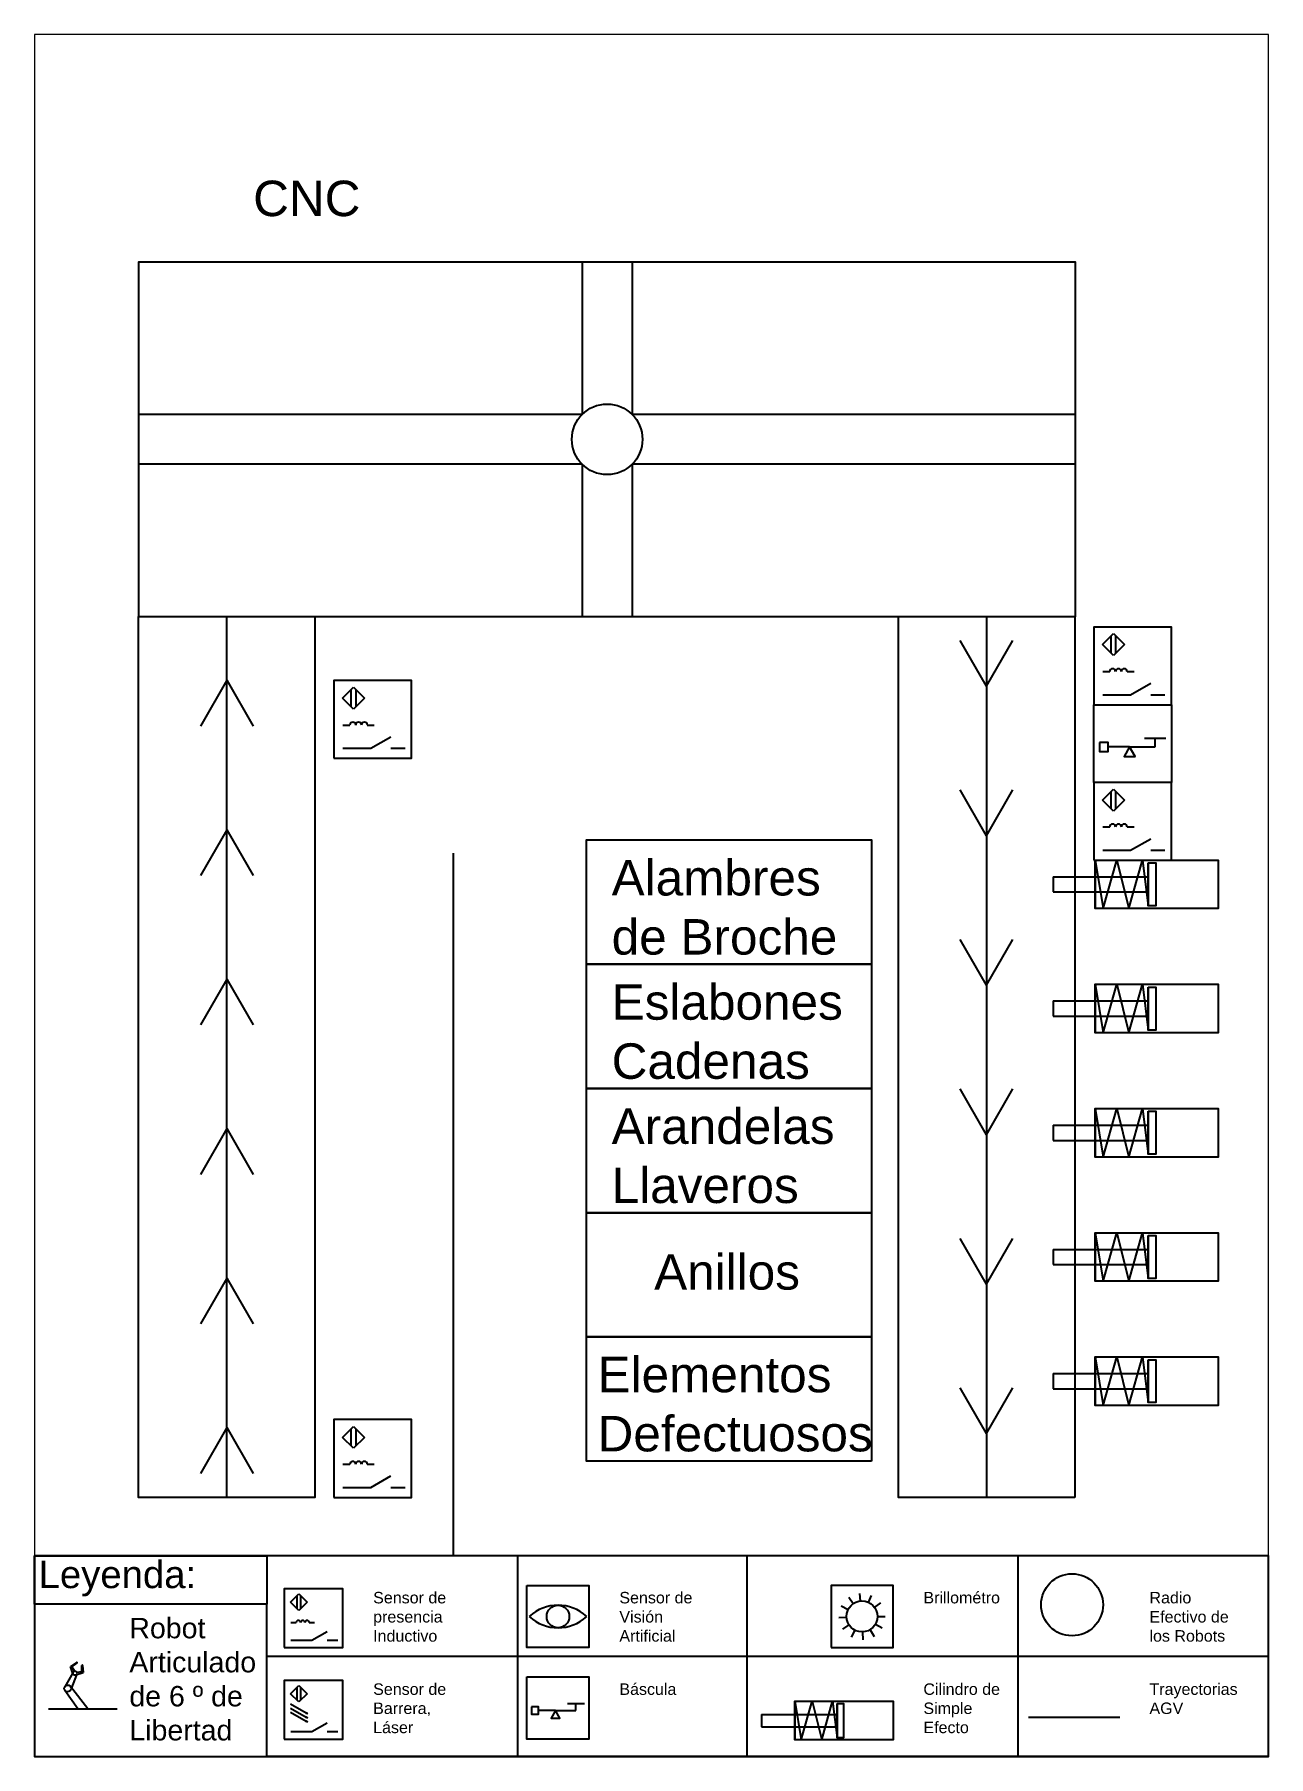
# Paper-space layout 'Individuales' of a CAD drawing. Header units: millimetres. Extents: x 1 to 186, y 1 to 259.
# The model-space entities are those that its viewports show. They can reach past a viewport. Long polylines and large blocks are cut down to what shows.
import ezdxf

# ---------------------------------------------------------------- set-up
doc = ezdxf.new("R2010")
doc.units = ezdxf.units.MM
for name, color, linetype in [('Almacenaje', 40, 'Continuous'), ('Camino AGV', 140, 'Continuous'), ('Cintas', 190, 'Continuous'), ('General', 7, 'Continuous'), ('Maquina', 82, 'Continuous'), ('Radio', 160, 'Continuous'), ('Robots', 3, 'Continuous'), ('Sensores', 211, 'Continuous'), ('Texto', 7, 'Continuous'), ('Title Block', 7, 'Continuous')]:
    doc.layers.add(name, color=color, linetype=linetype)
doc.styles.get("Standard").update_dxf_attribs({"font": 'arial.ttf'})

# ---------------------------------------------------------------- blocks, each defined once
blk = doc.blocks.new('*U40')
at = {"layer": 'Sensores'}
blk.add_line((0, 0), (0, 1.16), dxfattribs=at)
blk = doc.blocks.new('*U41')
at = {"layer": 'Sensores', "color": 0, "linetype": 'ByBlock', "lineweight": -2, "transparency": 16777216}
for p, rotation in [((122.53, 22.75), 63.90314240755612), ((123.3, 23.64), 34.46073418006421), ((124.41, 24.04), 5.018325952572175), ((125.57, 23.84), 335.5759177250802), ((126.49, 23.09), 306.1335094975882), ((122.3, 21.59), 93.34555063504814), ((126.94, 21.73), 270), ((122.66, 20.47), 122.7879588625401), ((123.53, 19.67), 152.2303670900321), ((124.68, 19.4), 181.6727753175241), ((125.81, 19.74), 211.115183545016), ((126.64, 20.58), 240.557591772508)]:
    blk.add_blockref('*U40', p, dxfattribs=dict(at, rotation=rotation))
blk = doc.blocks.new('*U52')
at = {"layer": 'Cintas'}
for q in [(-204, -177), (204, -177)]:
    blk.add_line((0, 177), q, dxfattribs=at)
blk = doc.blocks.new('*U53')
at = {"layer": 'Cintas', "color": 0, "linetype": 'ByBlock', "lineweight": -2, "transparency": 16777216}
for p in [(0, 5781), (0, 4625), (0, 3469), (0, 2313), (0, 1156), (0, 0)]:
    blk.add_blockref('*U52', p, dxfattribs=at)
blk = doc.blocks.new('*U54')
at = {"layer": 'Cintas'}
for q in [(-204, -177), (204, -177)]:
    blk.add_line((0, 177), q, dxfattribs=at)
blk = doc.blocks.new('*U55')
at = {"layer": 'Cintas', "color": 0, "linetype": 'ByBlock', "lineweight": -2, "transparency": 16777216}
for p in [(0, 5781), (0, 4625), (0, 3469), (0, 2313), (0, 1156), (0, 0)]:
    blk.add_blockref('*U54', p, dxfattribs=at)

msp = doc.modelspace()

# ---------------------------------------------------------------- linework, layer by layer
at = {"layer": 'Almacenaje'}
for points in [[(67401, 29066), (65195, 29066), (65195, 30027), (67401, 30027)], [(67401, 28105), (65195, 28105), (65195, 29066), (67401, 29066)], [(67401, 27144), (65195, 27144), (65195, 28105), (67401, 28105)], [(67401, 26184), (65195, 26184), (65195, 27144), (67401, 27144)], [(67401, 25223), (65195, 25223), (65195, 26184), (67401, 26184)]]:
    msp.add_lwpolyline(points, close=True, dxfattribs=at)
at = {"layer": 'Camino AGV'}
msp.add_line((64164, 29924), (64164, 23370), dxfattribs=at)
at = {"layer": 'Cintas'}
for p, q in [((62412, 24942), (62412, 31755)), ((68291, 31755), (68291, 24942))]:
    msp.add_line(p, q, dxfattribs=at)
for points in [[(61730, 31755), (63093, 31755), (63093, 24942), (61730, 24942)], [(68973, 24942), (67610, 24942), (67610, 31755), (68973, 31755)]]:
    msp.add_lwpolyline(points, close=True, dxfattribs=at)
at = {"layer": 'Maquina'}
for p, q in [((65162, 34497), (65162, 33319)), ((65548, 34497), (65548, 33319)), ((65162, 33319), (61730, 33319)), ((68980, 33319), (65548, 33319)), ((65162, 32933), (61730, 32933)), ((65162, 32933), (65162, 31755)), ((65548, 32933), (65548, 31755)), ((68980, 32933), (65548, 32933))]:
    msp.add_line(p, q, dxfattribs=at)
msp.add_lwpolyline([(61730, 31755), (68980, 31755), (68980, 34497), (61730, 34497)], close=True, dxfattribs=at)
msp.add_circle((65355, 33126), 273, dxfattribs=at)
at = {"layer": 'Sensores'}
for p, q in [((69188, 31538), (69273, 31623)), ((69254, 31472), (69254, 31604)), ((69273, 31623), (69358, 31538)), ((69292, 31472), (69292, 31604)), ((69273, 31453), (69188, 31538)), ((69358, 31538), (69273, 31453)), ((69190, 31329), (69244, 31329)), ((69379, 31329), (69433, 31329)), ((63308, 31125), (63393, 31210)), ((63374, 31059), (63374, 31191)), ((63393, 31210), (63478, 31125)), ((63412, 31059), (63412, 31191)), ((69406, 31149), (69562, 31239)), ((63393, 31040), (63308, 31125)), ((63478, 31125), (63393, 31040)), ((69190, 31149), (69406, 31149)), ((69562, 31149), (69670, 31149)), ((63310, 30916), (63364, 30916)), ((63499, 30916), (63553, 30916)), ((63526, 30736), (63682, 30826)), ((69677, 30813), (69513, 30813)), ((69595, 30747), (69595, 30813)), ((63310, 30736), (63526, 30736)), ((63682, 30736), (63791, 30736)), ((69398, 30747), (69233, 30747)), ((69398, 30747), (69595, 30747)), ((69188, 30336), (69273, 30421)), ((69254, 30270), (69254, 30402)), ((69273, 30421), (69358, 30336)), ((69292, 30270), (69292, 30402)), ((69273, 30251), (69188, 30336)), ((69358, 30336), (69273, 30251)), ((69190, 30128), (69244, 30128)), ((69379, 30128), (69433, 30128)), ((69406, 29947), (69562, 30037)), ((69132, 29871), (69193, 29496)), ((69190, 29947), (69406, 29947)), ((69193, 29496), (69298, 29871)), ((69298, 29871), (69392, 29496)), ((69392, 29496), (69497, 29871)), ((69497, 29871), (69541, 29518)), ((69541, 29849), (69541, 29518)), ((69562, 29947), (69670, 29947)), ((68807, 29743), (69541, 29743)), ((68807, 29743), (68807, 29625)), ((68807, 29625), (69541, 29625)), ((69132, 28911), (69193, 28535)), ((69193, 28535), (69298, 28911)), ((69298, 28911), (69392, 28535)), ((69392, 28535), (69497, 28911)), ((69497, 28911), (69541, 28557)), ((68807, 28782), (69541, 28782)), ((68807, 28782), (68807, 28664)), ((69541, 28888), (69541, 28557)), ((68807, 28664), (69541, 28664)), ((69132, 27950), (69193, 27574)), ((69193, 27574), (69298, 27950)), ((69298, 27950), (69392, 27574)), ((69392, 27574), (69497, 27950)), ((69497, 27950), (69541, 27596)), ((69541, 27928), (69541, 27596)), ((68807, 27821), (69541, 27821)), ((68807, 27821), (68807, 27703)), ((68807, 27703), (69541, 27703)), ((69132, 26989), (69193, 26613)), ((69193, 26613), (69298, 26989)), ((69298, 26989), (69392, 26613)), ((69392, 26613), (69497, 26989)), ((69497, 26989), (69541, 26636)), ((69541, 26967), (69541, 26636)), ((68807, 26860), (69541, 26860)), ((68807, 26860), (68807, 26742)), ((68807, 26742), (69541, 26742)), ((69132, 26028), (69193, 25653)), ((69193, 25653), (69298, 26028)), ((69298, 26028), (69392, 25653)), ((69392, 25653), (69497, 26028)), ((69497, 26028), (69541, 25675)), ((69541, 26006), (69541, 25675)), ((68807, 25899), (69541, 25899)), ((68807, 25899), (68807, 25781)), ((68807, 25781), (69541, 25781)), ((63308, 25406), (63393, 25491)), ((63374, 25340), (63374, 25473)), ((63393, 25491), (63478, 25406)), ((63412, 25340), (63412, 25473)), ((63393, 25322), (63308, 25406)), ((63478, 25406), (63393, 25322)), ((63310, 25198), (63364, 25198)), ((63499, 25198), (63553, 25198)), ((63526, 25018), (63682, 25108)), ((63310, 25018), (63526, 25018)), ((63682, 25018), (63791, 25018))]:
    msp.add_line(p, q, dxfattribs=at)
for points in [[(69121, 31073), (69722, 31073), (69722, 31674), (69121, 31674)], [(63241, 30660), (63842, 30660), (63842, 31261), (63241, 31261)], [(69121, 31073), (69722, 31073), (69722, 30472), (69121, 30472)], [(69164, 30782), (69164, 30712), (69233, 30712), (69233, 30782)], [(69398, 30747), (69355, 30673), (69440, 30673)], [(69121, 29871), (69722, 29871), (69722, 30472), (69121, 30472)], [(69132, 29871), (70082, 29871), (70082, 29496), (69132, 29496)], [(69132, 29496), (69132, 29496), (69132, 29871), (69132, 29871)], [(69541, 29849), (69602, 29849), (69602, 29518), (69541, 29518)], [(69132, 28911), (70082, 28911), (70082, 28535), (69132, 28535)], [(69132, 28535), (69132, 28535), (69132, 28911), (69132, 28911)], [(69541, 28888), (69602, 28888), (69602, 28557), (69541, 28557)], [(69132, 27950), (70082, 27950), (70082, 27574), (69132, 27574)], [(69132, 27574), (69132, 27574), (69132, 27950), (69132, 27950)], [(69541, 27928), (69602, 27928), (69602, 27596), (69541, 27596)], [(69132, 26989), (70082, 26989), (70082, 26613), (69132, 26613)], [(69132, 26613), (69132, 26613), (69132, 26989), (69132, 26989)], [(69541, 26967), (69602, 26967), (69602, 26636), (69541, 26636)], [(69132, 26028), (70082, 26028), (70082, 25653), (69132, 25653)], [(69132, 25653), (69132, 25653), (69132, 26028), (69132, 26028)], [(69541, 26006), (69602, 26006), (69602, 25675), (69541, 25675)], [(63241, 24942), (63842, 24942), (63842, 25543), (63241, 25543)]]:
    msp.add_lwpolyline(points, close=True, dxfattribs=at)
for centre in [(69266, 31329), (69312, 31329), (69357, 31329), (63387, 30916), (63432, 30916), (63477, 30916), (69266, 30128), (69312, 30128), (69357, 30128), (63387, 25198), (63432, 25198), (63477, 25198)]:
    msp.add_arc(centre, 22.5, 0, 180, dxfattribs=at)

# ---------------------------------------------------------------- block references
at = {"layer": 'Cintas', "rotation": 180}
msp.add_blockref('*U53', (68291, 31393), dxfattribs=at)
at = {"layer": 'Cintas'}
msp.add_blockref('*U55', (62412, 25304), dxfattribs=at)

# ---------------------------------------------------------------- texts
at = {"layer": 'Texto', "attachment_point": 1}
for s, width, insert, char_height in [('CNC', 3582.02, (62616, 35127), 274.2), ('Alambres de Broche', 2003.77, (65390, 29872), 274.24), ('Eslabones Cadenas', 2003.77, (65390, 28911), 274.24), ('Arandelas\\PLlaveros', 2003.77, (65390, 27950), 274.2), ('Anillos', 2003.77, (65719, 26823), 274.2), ('Elementos Defectuosos', 2003.77, (65281, 26029), 274.24)]:
    msp.add_mtext_dynamic_manual_height_columns(s, width=width, gutter_width=1371, heights=[0], dxfattribs=dict(at, insert=insert, char_height=char_height))

psp = doc.layouts.new('Individuales')

# ---------------------------------------------------------------- linework, layer by layer
at = {"layer": 'Camino AGV'}
psp.add_line((149.57, 6.63), (163.21, 6.63), dxfattribs=at)
at = {"layer": 'Radio'}
psp.add_circle((156.07, 23.48), 4.64, dxfattribs=at)
at = {"layer": 'Robots'}
for p, q in [((6.4, 13.28), (5.19, 11.21)), ((6.96, 14.83), (6.08, 14.25)), ((6.43, 13.2), (6.08, 14.25)), ((6.08, 14.25), (6.28, 14.19)), ((6.97, 13), (6.22, 11.03)), ((6.28, 14.19), (7.02, 14.75)), ((6.28, 14.19), (6.64, 13.53)), ((6.88, 12.97), (7.93, 13.32)), ((6.88, 12.97), (6.88, 12.97)), ((7.77, 13.45), (7.02, 13.34)), ((7.77, 13.45), (7.77, 14.38)), ((7.93, 13.32), (7.77, 13.45)), ((7.87, 14.38), (7.93, 13.32)), ((7.17, 7.89), (5.21, 10.65)), ((8.65, 7.89), (6.04, 11.26)), ((2.78, 7.89), (13.05, 7.89))]:
    psp.add_line(p, q, dxfattribs=at)
for centre, radius in [((6.73, 13.24), 0.308), ((5.63, 10.95), 0.513)]:
    psp.add_circle(centre, radius, dxfattribs=at)
for centre, start, end in [((6.99, 14.79), 306.7261, 126.7261), ((7.82, 14.38), 0, 180)]:
    psp.add_arc(centre, 0.0513, start, end, dxfattribs=at)
at = {"layer": 'Sensores'}
for p, q in [((39.03, 23.86), (40.28, 25.1)), ((40.28, 22.62), (39.03, 23.86)), ((40, 22.9), (40, 24.83)), ((40.28, 25.1), (41.52, 23.86)), ((41.52, 23.86), (40.28, 22.62)), ((40.55, 22.9), (40.55, 24.83)), ((39.07, 20.82), (39.85, 20.82)), ((41.83, 20.82), (42.62, 20.82)), ((39.07, 18.19), (42.22, 18.19)), ((42.22, 18.19), (44.5, 19.5)), ((44.5, 18.19), (46.08, 18.19)), ((39.03, 10.17), (40.28, 11.41)), ((40, 9.2), (40, 11.13)), ((40.28, 11.41), (41.52, 10.17)), ((40.55, 9.2), (40.55, 11.13)), ((40.28, 8.93), (39.03, 10.17)), ((39.03, 8.63), (41.37, 7.28)), ((39.03, 7.99), (41.37, 6.64)), ((41.52, 10.17), (40.28, 8.93)), ((83.03, 8.65), (80.49, 8.65)), ((81.76, 7.64), (81.76, 8.65)), ((114.57, 9.04), (115.51, 3.24)), ((115.51, 3.24), (117.14, 9.04)), ((117.14, 9.04), (118.59, 3.24)), ((118.59, 3.24), (120.21, 9.04)), ((120.21, 9.04), (120.89, 3.58)), ((120.89, 8.7), (120.89, 3.58)), ((39.03, 7.4), (41.37, 6.05)), ((41.41, 7.35), (41.33, 7.22)), ((41.62, 7.14), (41.33, 7.22)), ((41.41, 6.71), (41.33, 6.58)), ((41.62, 6.5), (41.33, 6.58)), ((41.41, 6.12), (41.33, 5.99)), ((41.62, 5.91), (41.33, 5.99)), ((41.62, 7.14), (41.41, 7.35)), ((41.62, 6.5), (41.41, 6.71)), ((41.62, 5.91), (41.41, 6.12)), ((42.22, 4.49), (44.5, 5.81)), ((78.71, 7.64), (76.16, 7.64)), ((78.71, 7.64), (81.76, 7.64)), ((109.55, 7.06), (120.89, 7.06)), ((109.55, 7.06), (109.55, 5.23)), ((109.55, 5.23), (120.89, 5.23)), ((39.07, 4.49), (42.22, 4.49)), ((44.5, 4.49), (46.08, 4.49))]:
    psp.add_line(p, q, dxfattribs=at)
for points in [[(38.06, 17.08), (46.83, 17.08), (46.83, 25.85), (38.06, 25.85)], [(74.43, 26.37), (83.72, 26.37), (83.72, 17.08), (74.43, 17.08)], [(119.97, 17.08), (129.26, 17.08), (129.26, 26.37), (119.97, 26.37)], [(38.06, 3.38), (46.83, 3.38), (46.83, 12.16), (38.06, 12.16)], [(74.43, 12.67), (83.72, 12.67), (83.72, 3.38), (74.43, 3.38)], [(75.09, 8.18), (75.09, 7.1), (76.16, 7.1), (76.16, 8.18)], [(114.57, 9.04), (129.26, 9.04), (129.26, 3.24), (114.57, 3.24)], [(114.57, 3.24), (114.57, 3.24), (114.57, 9.04), (114.57, 9.04)], [(120.89, 8.7), (121.83, 8.7), (121.83, 3.58), (120.89, 3.58)], [(78.71, 7.64), (78.05, 6.49), (79.37, 6.49)]]:
    psp.add_lwpolyline(points, close=True, dxfattribs=at)
for centre, radius in [((79.08, 21.73), 1.69), ((124.61, 21.73), 2.32)]:
    psp.add_circle(centre, radius, dxfattribs=at)
for centre, radius, start, end in [((79.08, 17.08), 6.33, 47.2001, 132.7999), ((40.18, 20.82), 0.329, 0, 180), ((40.84, 20.82), 0.329, 0, 180), ((41.5, 20.82), 0.329, 0, 180), ((79.08, 26.37), 6.33, 227.2001, 312.7999)]:
    psp.add_arc(centre, radius, start, end, dxfattribs=at)
at = {"layer": 'Texto'}
for points in [[(0.65, 30.82), (35.48, 30.82), (35.48, 23.55), (0.65, 23.55)], [(35.48, 23.55), (0.65, 23.55), (0.65, 0.76), (35.48, 0.76)]]:
    psp.add_lwpolyline(points, close=True, dxfattribs=at)
at = {"layer": 'Title Block'}
for p, q in [((72.99, 30.82), (72.99, 0.76)), ((107.34, 30.82), (107.34, 0.76)), ((148, 0.76), (148, 30.82)), ((35.48, 15.79), (185.51, 15.79)), ((185.51, 0.76), (35.48, 0.76))]:
    psp.add_line(p, q, dxfattribs=at)
for points in [[(35.48, 0.76), (185.51, 0.76), (185.51, 30.82), (0.65, 30.82), (0.65, 0.76)], [(0.65, 0.76), (35.48, 0.76)]]:
    psp.add_lwpolyline(points, dxfattribs=at)

# ---------------------------------------------------------------- block references
at = {"layer": 'Sensores'}
psp.add_blockref('*U41', (0, 0), dxfattribs=at)

# ---------------------------------------------------------------- texts
at = {"layer": 'Texto', "attachment_point": 1}
for s, width, gutter_width, insert, char_height in [('Leyenda:', 0.056, 20.53, (1.28, 30.08), 4.106), ('Sensor de presencia Inductivo', 14.2892, 8.59, (51.39, 25.41), 1.7183), ('Sensor de Visión Artificial', 14.2892, 8.59, (88.27, 25.41), 1.7183), ('Brillométro', 14.2892, 8.59, (133.81, 25.41), 1.7183), ('Radio Efectivo de los Robots', 14.2892, 8.59, (167.67, 25.41), 1.7183), ('Robot Articulado de 6 º de Libertad', 17.2675, 15.29, (14.87, 21.52), 3.0576), ('Sensor de Barrera, Láser', 14.2892, 8.59, (51.39, 11.71), 1.7183), ('Báscula', 14.2892, 8.59, (88.27, 11.71), 1.718), ('Cilindro de Simple Efecto', 14.2892, 8.59, (133.81, 11.71), 1.7183), ('Trayectorias AGV', 14.2892, 8.59, (167.67, 11.71), 1.7183)]:
    psp.add_mtext_dynamic_manual_height_columns(s, width=width, gutter_width=gutter_width, heights=[0], dxfattribs=dict(at, insert=insert, char_height=char_height))

# ---------------------------------------------------------------- viewports
at = {"layer": 'General'}
vp = psp.add_viewport(center=(93.08, 144.72), size=(184.86, 227.801), view_center_point=(65698.25, 30374.18), view_height=11768.364, dxfattribs=at)
vp.frozen_layers = ['General']

doc.saveas('drawing.dxf')
